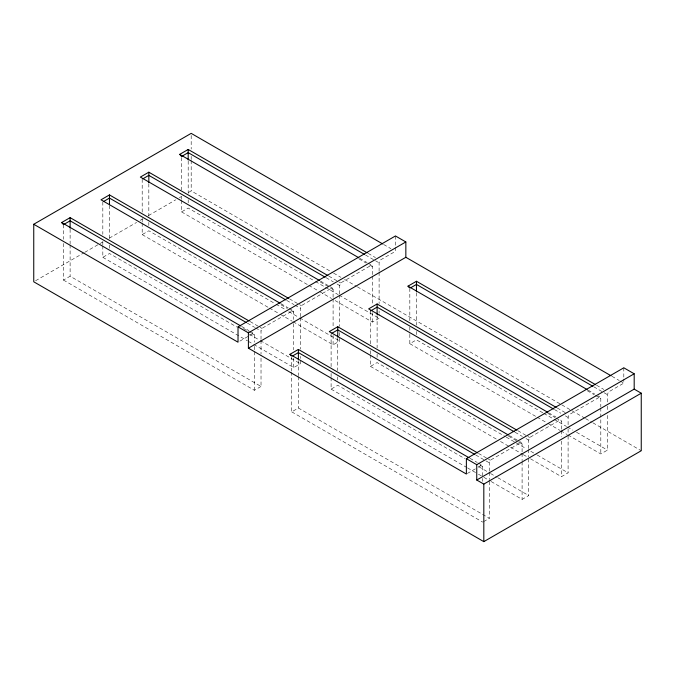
<?xml version="1.0" encoding="UTF-8"?>
<svg xmlns="http://www.w3.org/2000/svg" width="675" height="675" viewBox="0 0 675 675"><rect width="100%" height="100%" fill="white"/><g stroke="black" fill="none" stroke-linecap="round" stroke-linejoin="round"><path stroke-width="0.51" stroke-dasharray="3.38 2.53" d="M261.023 339.39L261.023 331.028L261.934 328.387L292.823 310.559L293.743 312.137L293.743 319.461M300.383 316.668L300.383 308.306L301.295 305.665L332.184 287.828L333.096 289.415L333.096 297.776M339.744 293.946L339.744 285.576L340.656 282.943L371.545 265.106L372.457 266.692L372.457 275.054M379.105 271.223L379.105 262.853L380.017 260.221L395.457 251.302L395.457 247.21M489.375 471.234L489.375 462.864L490.286 460.232L521.176 442.395L522.096 443.973L522.096 452.343M528.736 448.504L528.736 440.142L529.647 437.501L560.537 419.673L561.448 421.251L561.448 429.621M568.097 424.735L568.097 417.42L569.008 414.779L599.898 396.951L600.809 398.528L600.809 406.89M607.458 402.013L607.458 394.689L608.369 392.057L623.81 383.138L623.81 379.046M35.572 280.741L83.801 252.897M84.713 252.366L99.276 243.962M100.187 243.439L102.912 241.861M109.283 238.182L136.586 222.421M140.223 220.32L142.957 218.742M148.416 215.595L175.719 199.825M179.356 197.724L181.178 196.678M188.46 192.476L191.185 190.898L332.691 272.59M63.467 243.464L63.467 280.066L70.116 276.227L261.023 386.446L261.023 355.075M102.828 245.835L102.828 257.335L109.468 253.505L236.748 326.987M142.189 223.113L142.189 234.613L148.829 230.782L275.198 303.733M181.55 200.391L181.55 211.891L188.19 208.052L314.558 281.011M239.836 341.145L248.923 335.905M249.834 335.382L253.462 333.281L254.382 334.859L254.382 342.183M63.467 280.066L254.382 390.285L261.023 386.446M253.741 344.469L293.743 367.563L300.383 363.724L300.383 356.408M293.102 321.739L333.096 344.832L339.744 341.002L339.744 336.817M335.188 300.594L372.457 322.11L379.105 318.279L379.105 314.094M291.743 372.119L291.743 411.86L298.392 408.021L489.375 518.29L489.375 480.642M331.104 377.629L331.104 389.129L337.753 385.298L465.075 458.806M370.465 354.907L370.465 366.407L377.106 362.576L505.339 436.607M409.826 334.277L409.826 343.685L416.467 339.846L542.886 412.83M467.286 473.513L477.276 467.741M478.187 467.218L481.815 465.117L482.735 466.703L482.735 481.343M483.562 521.64L489.375 518.29M491.172 481.545L522.096 499.399L528.736 495.56L528.736 457.92M530.533 458.823L561.448 476.677L568.097 472.837L568.097 435.198M568.072 435.046L600.809 453.946L607.458 450.115L607.458 412.467M383.602 244.46L390.901 248.67M611.955 376.296L619.253 380.506M620.165 381.038L623.81 383.138M368.196 253.395L375.469 257.597M596.548 385.231L603.821 389.433M365.462 254.981L374.558 260.229M375.469 260.752L379.105 262.853M593.814 386.817L607.458 394.689M359.724 258.289L366.998 262.482M367.909 263.005L371.545 265.106M588.077 390.125L594.439 393.795M598.075 395.896L599.898 396.951M358.822 258.82L366.095 263.014M369.731 265.115L372.457 266.692M587.166 390.656L594.447 394.85M595.35 395.381L600.809 398.528M333.602 273.122L340.909 277.332M344.554 279.442L356.425 286.293M357.337 286.824L560.917 404.359M561.828 404.882L570.957 410.155M571.868 410.678L584.651 418.061M585.562 418.584L591.95 422.28M592.869 422.803L641.25 450.74M328.835 276.117L337.93 281.365M338.833 281.897L340.656 282.943M557.187 407.953L567.186 413.733M326.109 277.703L333.382 281.905M337.011 284.006L339.744 285.576M554.453 409.539L560.815 413.218M565.363 415.842L568.097 417.42M320.363 281.011L329.459 286.259M330.37 286.782L332.184 287.828M548.716 412.847L555.989 417.049M320.372 282.066L333.096 289.415M547.813 413.378L555.086 417.58M555.998 418.103L561.448 421.251M315.461 281.534L324.557 286.782M325.468 287.305L338.192 294.654M339.103 295.186L379.105 318.279M543.788 413.362L566.528 426.482M567.439 427.013L572.898 430.161M576.534 432.262L607.458 450.115M181.55 211.891L307.91 284.85M308.821 285.373L318.819 291.144M319.731 291.668L331.552 298.493M409.826 343.685L536.237 416.669M537.148 417.192L547.155 422.972M548.066 423.495L559.887 430.321M560.798 430.844L567.16 434.523M289.474 298.839L298.569 304.096M299.481 304.619L301.295 305.665M517.826 430.675L526.922 435.932M527.833 436.455L529.647 437.501M286.748 300.434L294.022 304.627M294.924 305.151L300.383 308.306M515.092 432.262L522.366 436.463M526.002 438.564L528.736 440.142M281.011 303.733L288.284 307.935M289.187 308.458L292.823 310.559M509.355 435.569L521.176 442.395M281.011 304.788L287.373 308.467M291.009 310.567L293.743 312.137M508.452 436.101L517.548 441.349M518.451 441.88L522.096 443.973M276.109 304.256L285.196 309.504M288.832 311.605L298.831 317.385M299.742 317.908L339.744 341.002M506.25 437.13L515.346 442.387M516.257 442.91L526.255 448.681M530.803 451.313L536.262 454.461M537.173 454.984L568.097 472.837M142.189 234.613L268.557 307.572M269.46 308.095L279.458 313.867M280.37 314.39L292.191 321.216M370.465 366.407L496.876 439.391M500.521 441.492L509.617 446.74M510.519 447.272L522.349 454.098M523.252 454.621L526.888 456.722M250.121 321.57L259.208 326.818M260.12 327.341L261.934 328.387M478.465 453.406L487.561 458.654M488.472 459.177L490.286 460.232M247.387 323.156L254.661 327.35M255.572 327.881L261.023 331.028M475.732 454.992L489.375 462.864M241.65 326.455L248.923 330.657M249.826 331.18L253.462 333.281M469.994 458.291L477.267 462.493M478.178 463.016L481.815 465.117M243.472 328.565L250.746 332.767M251.648 333.29L254.382 334.859M480.001 465.126L482.735 466.703M249.472 334.336L259.47 340.107M260.381 340.63L300.383 363.724M478.718 466.687L489.628 472.981M490.539 473.513L496.901 477.183M497.812 477.706L528.736 495.56M102.828 257.335L247.379 340.791M248.282 341.314L252.83 343.938M331.104 389.129L466.619 467.37M467.522 467.893L477.529 473.673M478.44 474.196L482.988 476.82M483.891 477.343L490.261 481.022M291.743 411.86L482.735 522.121M623.81 367.799L623.81 378.025M607.458 406.198L607.458 411.421M600.809 407.936L600.809 453.946M568.097 428.92L568.097 434.152M561.448 430.667L561.448 436.936M561.448 441.121L561.448 476.677M528.736 449.55L528.736 456.874M522.096 453.389L522.096 460.704M522.096 461.751L522.096 499.399M489.375 472.281L489.375 479.596M416.467 292.798L416.467 325.207M416.467 331.484L416.467 334.623M409.826 288.267L409.826 320.684M409.826 326.953L409.826 333.231M395.457 235.963L395.457 246.189M379.105 272.27L379.105 303.64M379.105 310.956L379.105 313.048M377.106 315.52L377.106 347.937M377.106 354.206L377.106 357.345M372.457 276.1L372.457 304.332M372.457 312.702L372.457 322.11M370.465 310.989L370.465 344.452M370.465 350.722L370.465 353.86M339.744 294.992L339.744 326.363M339.744 332.632L339.744 335.77M337.753 338.243L337.753 370.659M337.753 376.928L337.753 380.067M333.096 298.823L333.096 327.063M333.096 335.424L333.096 344.832M331.104 333.712L331.104 367.175M331.104 373.444L331.104 376.582M300.383 317.714L300.383 349.085M298.392 360.965L298.392 375.604M298.392 376.65L298.392 408.021M293.743 323.637L293.743 349.785M293.743 358.147L293.743 367.563M291.743 356.434L291.743 371.073M261.023 340.436L261.023 354.029M254.382 346.368L254.382 350.544M254.382 351.591L254.382 390.285M191.185 135.456L191.185 149.057M191.185 156.381L191.185 159.519M191.185 160.566L191.185 190.898M188.19 160.996L188.19 193.413M188.19 199.69L188.19 202.829M181.55 157.511L181.55 189.928M181.55 196.206L181.55 199.344M148.829 183.727L148.829 216.143M148.829 222.413L148.829 225.551M142.189 179.196L142.189 212.659M142.189 218.928L142.189 222.067M109.468 205.403L109.468 238.866M109.468 245.135L109.468 248.273M102.828 201.918L102.828 234.335M102.828 241.65L102.828 244.789M70.116 229.171L70.116 243.81M70.116 244.856L70.116 276.227M63.467 224.64L63.467 239.279"/><path stroke-width="1.01" d="M634.188 389.129L634.188 373.79L476.752 464.687L476.752 480.026L634.188 389.129L641.25 393.204L641.25 450.74L483.815 541.637L33.75 281.796L33.75 224.26L191.185 133.363L382.691 243.928M246.476 322.633L70.116 220.809L63.467 224.64L61.644 222.531L70.116 217.645L249.21 321.038M288.571 298.316L109.468 194.915L101.005 199.808L280.1 303.21M327.932 275.594L148.829 172.193L140.358 177.086L319.461 280.488M364.559 254.458L188.19 152.634L181.55 156.473L179.719 154.364L188.19 149.47L367.284 252.872M103.663 201.437L109.468 198.079L285.837 299.902M143.016 178.715L148.829 175.357L325.198 277.18M33.75 224.26L238.022 342.2L238.022 326.86L395.457 235.963L405.844 241.954L405.844 257.293L611.044 375.764M238.022 326.86L248.4 332.851L405.844 241.954M248.4 332.851L248.4 348.19L405.844 257.293M291.136 355.733L289.921 354.324L298.392 349.439L477.554 452.874M516.915 430.152L337.753 326.717L329.282 331.602L508.444 435.046M556.276 407.43L377.106 303.986L368.643 308.88L547.805 412.315M409.219 287.558L407.995 286.158L416.467 281.264L595.637 384.708M292.579 355.953L298.392 352.603L474.82 454.461M331.94 333.231L337.753 329.881L514.181 431.738M370.465 310.989L377.106 307.15L553.542 409.016M410.653 287.786L416.467 284.428L592.903 386.294M248.4 348.19L466.374 474.036L466.374 458.696L623.81 367.799L634.188 373.79M476.752 480.026L483.815 484.102L641.25 393.204M179.719 154.364L358.822 257.757M407.995 286.158L587.166 389.593M61.644 222.531L240.739 325.932M289.921 354.324L469.083 457.768M466.374 458.696L476.752 464.687M483.815 484.102L483.815 541.637M416.467 281.264L416.467 291.752M377.106 303.986L377.106 314.474M337.753 326.717L337.753 337.196M298.392 349.439L298.392 359.918M188.19 149.47L188.19 159.958M148.829 172.193L148.829 182.68M109.468 194.915L109.468 204.356M70.116 217.645L70.116 228.125"/></g></svg>
